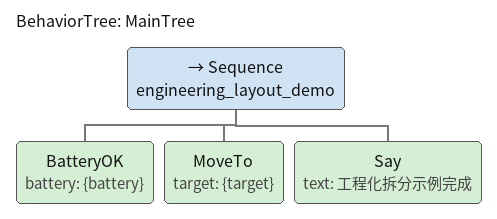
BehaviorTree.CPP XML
<?xml version="1.0" encoding="UTF-8"?>
<root main_tree_to_execute="MainTree">
  <BehaviorTree ID="MainTree">
    <Sequence name="engineering_layout_demo">
      <BatteryOK battery="{battery}"/>
      <MoveTo target="{target}"/>
      <Say text="工程化拆分示例完成"/>
    </Sequence>
  </BehaviorTree>
</root>
